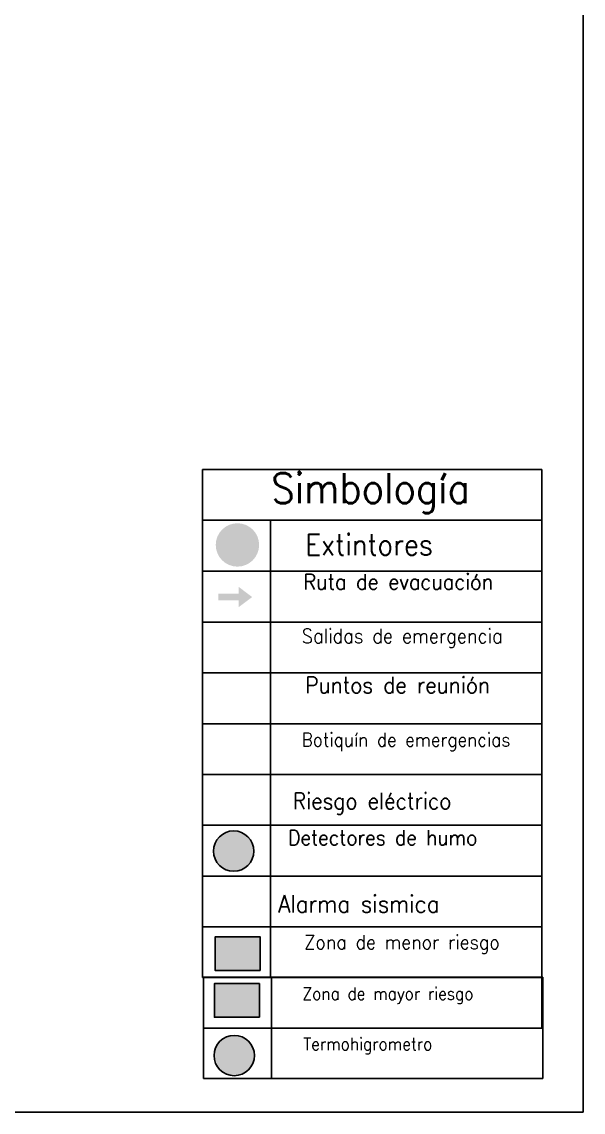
# Model space of a CAD drawing. Header units: millimetres. Extents: x -1039 to -616, y 378 to 719.
# Drawn here: x -727.7 to -616, y 380.2 to 597.4 of the extents above; entities that cross this region are included whole.
import ezdxf

# ---------------------------------------------------------------- set-up
doc = ezdxf.new("R2010")
doc.units = ezdxf.units.MM
doc.layers.get('0').update_dxf_attribs({"linetype": 'CONTINUOUS'})
doc.styles.get("Standard").update_dxf_attribs({"font": 'STANDARD'})

msp = doc.modelspace()

# ---------------------------------------------------------------- hatches: boundary and pattern name
h = msp.add_hatch(color=1)
edge = h.paths.add_edge_path(flags=0)
edge.add_arc((-684.8, 493.21), 4.32, 0, 360)
at = {"true_color": 0x136734}
msp.add_hatch(color=109, dxfattribs=at).paths.add_polyline_path([(-688.62, 483.51), (-688.62, 482.16), (-684.57, 482.16), (-684.57, 480.81), (-681.87, 482.84), (-684.57, 484.87), (-684.57, 483.51)], flags=0)
h = msp.add_hatch(color=4)
edge = h.paths.add_edge_path(flags=0)
edge.add_arc((-685.55, 432.24), 4.02, 0, 180)
edge.add_arc((-685.55, 432.24), 4.02, 180, 0)
msp.add_hatch(color=3).paths.add_polyline_path([(-680.3, 415.19), (-689.26, 415.16), (-689.26, 408.46), (-680.3, 408.49)], flags=0)
at = {"true_color": 0xed1f24}
msp.add_hatch(color=240, dxfattribs=at).paths.add_polyline_path([(-680.43, 405.87), (-689.39, 405.84), (-689.39, 399.15), (-680.43, 399.17)], flags=0)
at = {"true_color": 0x2776bb}
h = msp.add_hatch(color=152, dxfattribs=at)
edge = h.paths.add_edge_path(flags=0)
edge.add_arc((-685.44, 391.52), 4.02, 0, 180)
edge.add_arc((-685.44, 391.52), 4.02, 180, 0)

# ---------------------------------------------------------------- linework, layer by layer
for p, q in [((-615.95, 643.79), (-615.95, 380.24)), ((-624.2, 508.26), (-691.75, 508.26)), ((-691.75, 508.26), (-691.75, 447.47)), ((-624.2, 508.26), (-624.2, 498.13)), ((-624.2, 498.13), (-691.75, 498.13)), ((-678.24, 498.13), (-678.24, 447.47)), ((-624.2, 498.13), (-624.2, 487.99)), ((-624.2, 487.99), (-691.75, 487.99)), ((-624.2, 487.99), (-624.2, 477.86)), ((-624.2, 477.86), (-691.75, 477.86)), ((-624.2, 477.86), (-624.2, 467.73)), ((-624.2, 467.73), (-691.75, 467.73)), ((-624.2, 467.73), (-624.2, 457.6)), ((-624.2, 457.6), (-691.75, 457.6)), ((-678.24, 457.6), (-678.24, 447.47)), ((-624.2, 457.6), (-624.2, 447.47)), ((-624.2, 447.47), (-691.75, 447.47)), ((-691.75, 447.47), (-691.75, 427.27)), ((-678.24, 447.47), (-678.24, 437.37)), ((-624.2, 447.47), (-624.2, 427.27)), ((-678.24, 437.37), (-691.75, 437.37)), ((-691.75, 437.37), (-624.2, 437.37)), ((-691.75, 437.37), (-691.75, 417.18)), ((-678.24, 437.37), (-678.24, 427.27)), ((-624.2, 437.37), (-624.2, 417.18)), ((-678.24, 427.27), (-691.75, 427.27)), ((-691.75, 427.27), (-624.2, 427.27)), ((-691.75, 427.27), (-691.75, 407.08)), ((-678.24, 427.27), (-678.24, 417.18)), ((-624.2, 427.27), (-624.2, 407.08)), ((-678.24, 417.18), (-691.75, 417.18)), ((-691.75, 417.18), (-624.2, 417.18)), ((-691.75, 417.18), (-691.75, 407.08)), ((-678.24, 417.18), (-678.24, 407.08)), ((-624.2, 417.18), (-624.2, 396.98)), ((-678.24, 407.08), (-691.75, 407.08)), ((-691.75, 407.08), (-624.2, 407.08)), ((-678.05, 407.16), (-691.56, 407.16)), ((-691.56, 407.16), (-624.02, 407.16)), ((-691.56, 407.16), (-691.56, 386.97)), ((-678.05, 407.16), (-678.05, 397.06)), ((-624.02, 407.16), (-624.02, 386.97)), ((-678.24, 396.98), (-691.56, 396.98)), ((-691.56, 396.98), (-624.2, 396.98)), ((-678.05, 397.06), (-678.05, 386.97)), ((-678.05, 386.97), (-691.56, 386.97)), ((-691.56, 386.97), (-624.02, 386.97)), ((-1039.14, 380.24), (-615.95, 380.24))]:
    msp.add_line(p, q)
for points in [[(-680.3, 408.49), (-689.26, 408.46), (-689.26, 415.16), (-680.3, 415.19)], [(-680.43, 399.17), (-689.39, 399.15), (-689.39, 405.84), (-680.43, 405.87)]]:
    msp.add_lwpolyline(points, close=True)
for centre in [(-685.55, 432.24), (-685.44, 391.52)]:
    msp.add_circle(centre, 4.02)

# ---------------------------------------------------------------- texts
at = {"attachment_point": 1}
for s, insert, char_height, width in [('Simbología', (-678.09, 507.51), 6.001, 40.6732), ('Extintores', (-671.28, 495.37), 4.224, 28.1623), ('Ruta de evacuación', (-671.66, 487.41), 3.0916, 40.019), ('Salidas de emergencia', (-671.98, 476.5), 2.8525, 42.3126), ('Puntos de reunión', (-671.29, 466.91), 3.2367, 39.7407), ('Botiquín de emergencias', (-672.03, 455.78), 2.7235, 44.6356), ('Riesgo eléctrico', (-673.77, 443.83), 3.2336, 34.0434), ('Detectores de humo', (-674.7, 436.41), 2.9964, 40.4527), ('Alarma sismica', (-676.66, 423.43), 3.4236, 33.3828), ('Zona de menor riesgo', (-671.48, 415.52), 2.8083, 41.5792), ('Zona de mayor riesgo', (-671.85, 405.09), 2.47, 36.57), ('Termohigrometro', (-671.66, 395.07), 2.47, 27.1695)]:
    msp.add_mtext(s, dxfattribs=dict(at, insert=insert, char_height=char_height, width=width))

doc.saveas('drawing.dxf')
